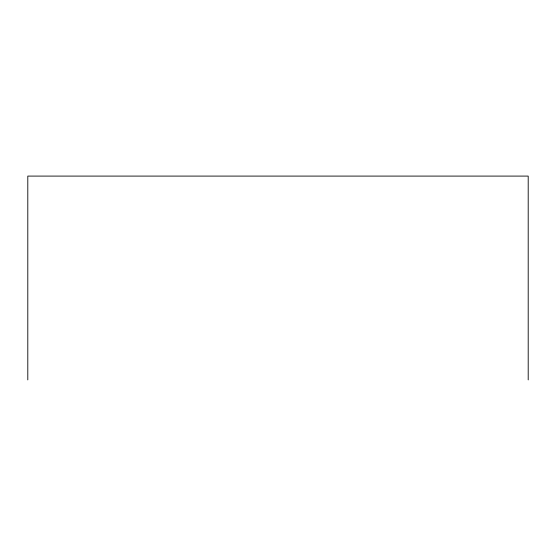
<?xml version="1.0" encoding="UTF-8"?>
<svg xmlns="http://www.w3.org/2000/svg" width="556" height="556" viewBox="0 0 556 556"><rect width="100%" height="100%" fill="white"/><g stroke="black" fill="none" stroke-linecap="round" stroke-linejoin="round"><path stroke-width="0.83" d="M528.2 379.908L528.2 176.092L27.8 176.092L27.8 379.908"/></g></svg>
